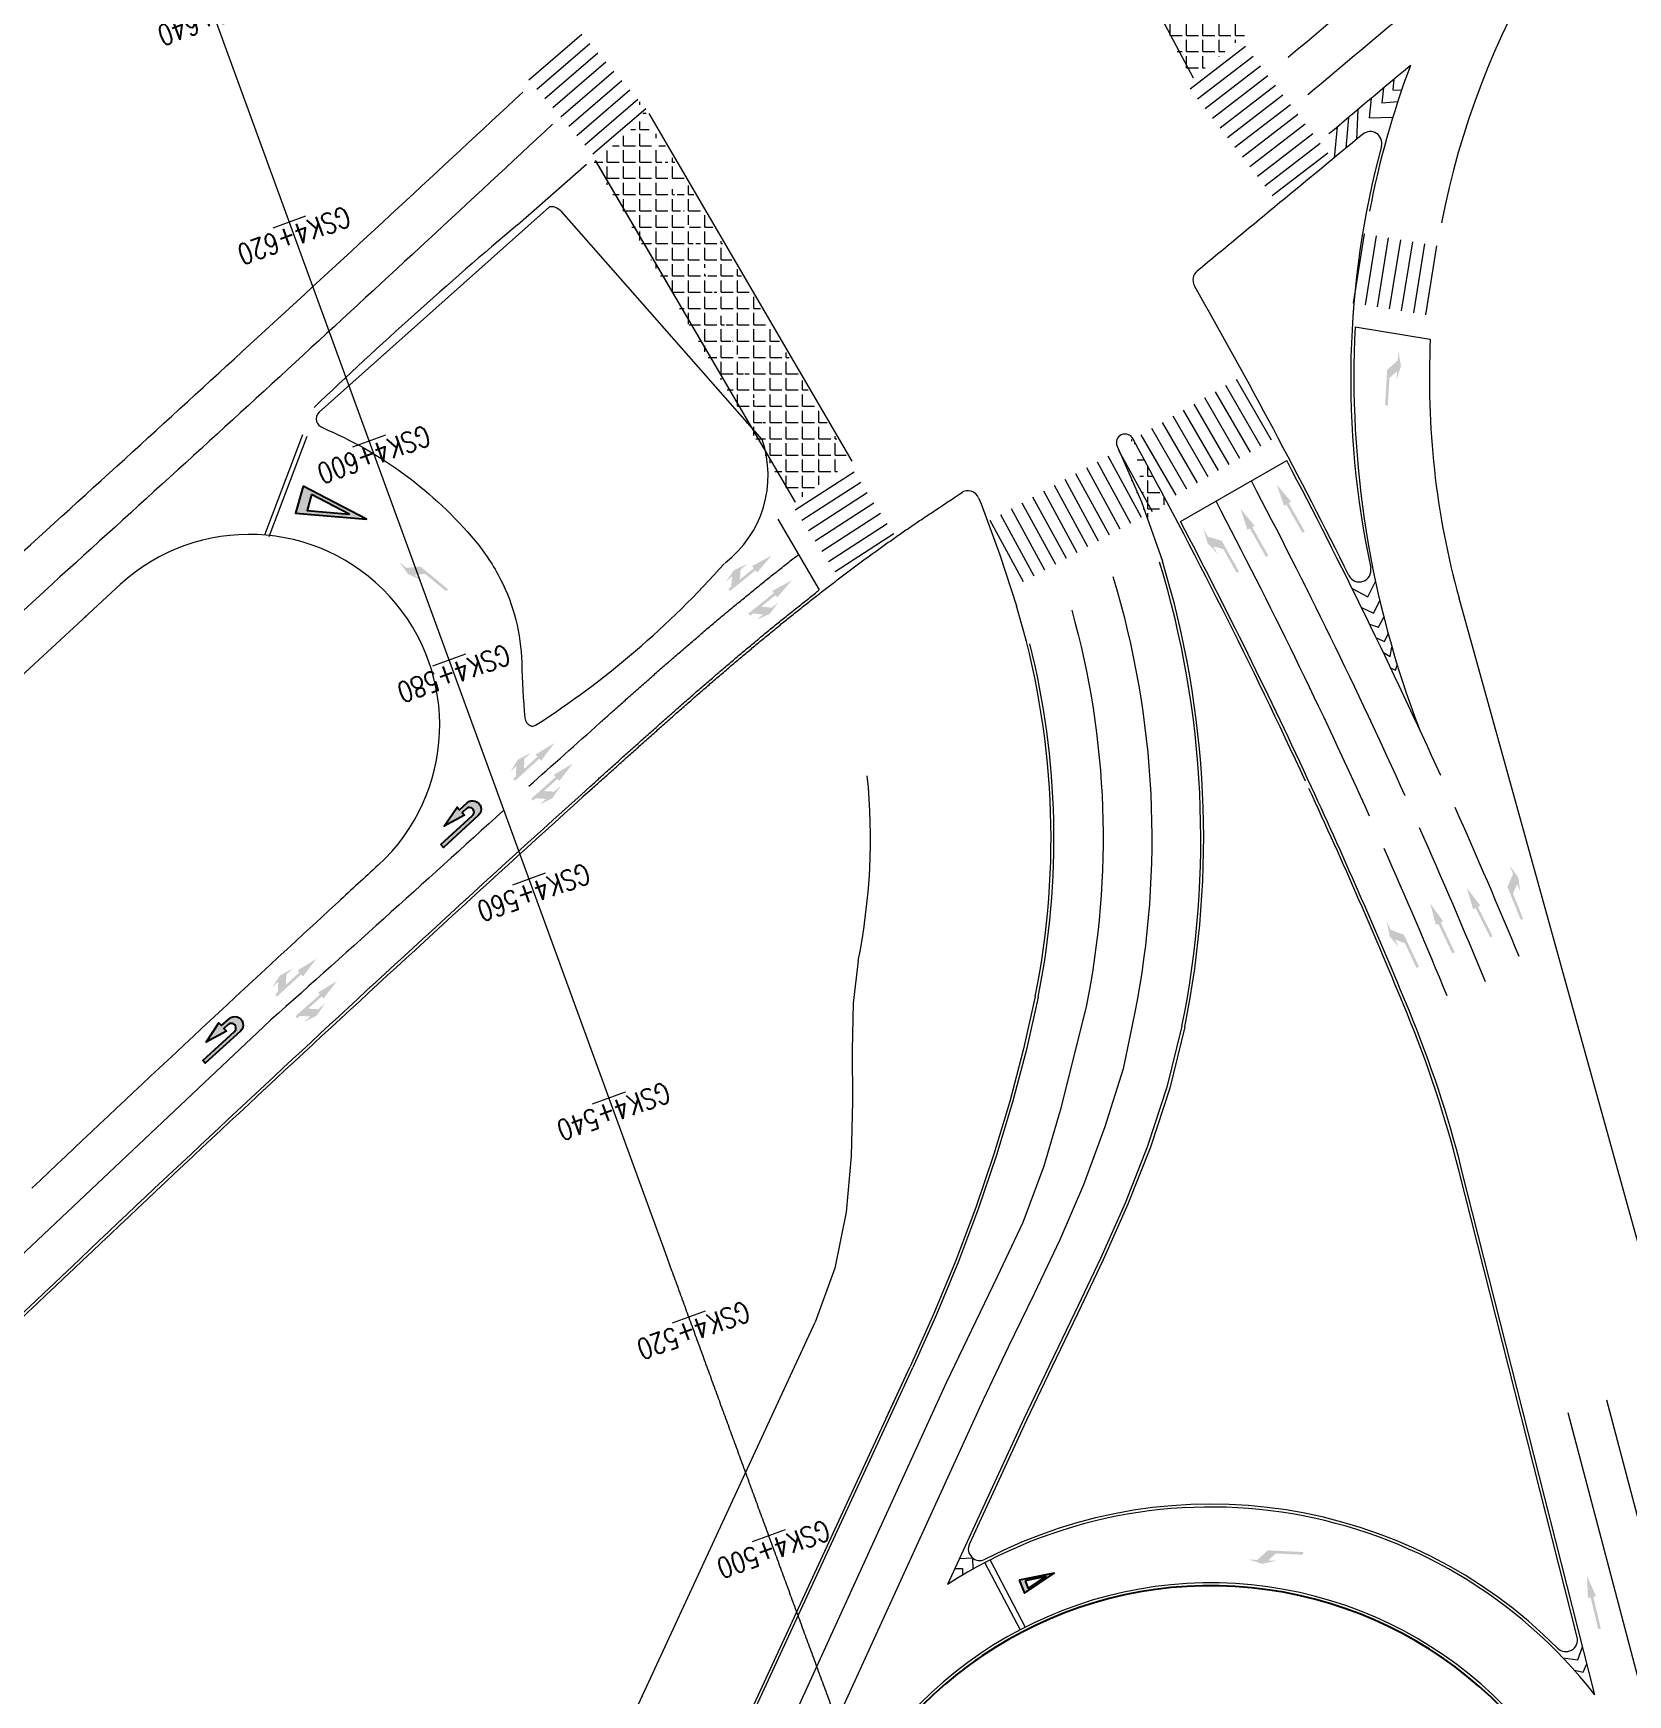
# Model space of a CAD drawing. Header units: millimetres. Extents: x 523446 to 528898, y 388189 to 392165.
# Drawn here: x 523829.9 to 523966.8, y 391278.5 to 391421.1 of the extents above; entities that cross this region are included whole.
import ezdxf
from ezdxf.enums import TextEntityAlignment as Align

# ---------------------------------------------------------------- set-up
doc = ezdxf.new("R2010")
doc.units = ezdxf.units.MM
doc.linetypes.add('ACAD_ISO04W100', pattern=[30, 24, -3, 0, -3])
doc.linetypes.add('白色虚线3米', pattern=[6, 3, -3])
for name, color, linetype in [('000', 7, 'Continuous'), ('000-scy-箭头', 7, 'Continuous'), ('000-scy-道路标线', 122, '白色虚线3米'), ('GSS-标注路线桩号', 7, 'Continuous'), ('MEDS道路平面中线-GSS', 7, 'Continuous'), ('侧分带与渠化岛', 3, 'Continuous'), ('车行道边线', 5, 'ACAD_ISO04W100')]:
    doc.layers.add(name, color=color, linetype=linetype)
doc.layers.add('000-scy-车道标线(实)', color=7, linetype='Continuous', lineweight=40)
doc.layers.add('人行横道', color=7, linetype='Continuous', lineweight=30)
doc.styles.add('MEDS', font='TXT_S.SHX', dxfattribs={"width": 0.75, "bigfont": 'hztxt.shx'})

# ---------------------------------------------------------------- blocks, each defined once
blk = doc.blocks.new('减速让行线')
h = blk.add_hatch(color=4)
h.paths.add_polyline_path([(60, 0), (-60, 0), (0, -300)])
h.paths.add_polyline_path([(35.70294145922162, -45), (-35.70294145922162, -45), (0, -223.514707296109)], flags=16)
at = {"color": 4}
for points in [[(60, 0), (-60, 0), (0, -300)], [(35.70294145922162, -45), (-35.70294145922162, -45), (0, -223.514707296109)]]:
    blk.add_lwpolyline(points, close=True, dxfattribs=at)
blk = doc.blocks.new('导（掉头）')
h = blk.add_hatch(color=4)
edge = h.paths.add_edge_path()
edge.add_line((50.00000000000045, -600.0000000000036), (50.00000000000045, -140.0000000000036))
edge.add_arc((4.547473508864641e-13, -140.0000000000036), 50, 0, 180)
edge.add_line((-49.99999999999955, -140.0000000000036), (-49.99999999999955, -200.0000000000036))
edge.add_line((-49.99999999999955, -200.0000000000036), (-9.999999999999545, -200.0000000000036))
edge.add_line((-9.999999999999545, -200.0000000000036), (-69.99999999999955, -440.0000000000036))
edge.add_line((-69.99999999999955, -440.0000000000036), (-129.9999999999995, -200.0000000000036))
edge.add_line((-129.9999999999995, -200.0000000000036), (-89.99999999999955, -200.0000000000036))
edge.add_line((-89.99999999999955, -200.0000000000036), (-89.99999999999955, -90.00000000000364))
edge.add_arc((4.547473508864641e-13, -90.00000000000365), 90, 0, 180, ccw=False)
edge.add_line((90.00000000000045, -90.00000000000364), (90.00000000000045, -600.0000000000036))
edge.add_line((90.00000000000045, -600.0000000000036), (50.00000000000045, -600.0000000000036))
at = {"color": 4}
blk.add_lwpolyline([(50.00000000000045, -600.0000000000036), (50.00000000000045, -140.0000000000036, 0.9999999999999999), (-49.99999999999955, -140.0000000000036), (-49.99999999999955, -200.0000000000036), (-9.999999999999545, -200.0000000000036), (-69.99999999999955, -440.0000000000036), (-129.9999999999995, -200.0000000000036), (-89.99999999999955, -200.0000000000036), (-89.99999999999955, -90.00000000000364, -0.9999999999999999), (90.00000000000045, -90.00000000000364), (90.00000000000045, -600.0000000000036)], format="xyb", close=True, dxfattribs=at)

msp = doc.modelspace()

# ---------------------------------------------------------------- hatches: boundary and pattern name
at = {"layer": '000', "linetype": 'ByBlock', "lineweight": 0}
h = msp.add_hatch(dxfattribs=at)
h.set_pattern_fill('ANGLE', color=256, scale=0.2, style=0)
h.set_pattern_definition([(0, (-380.5578623685287, 125.4231875356636), (0, 1.397), [1.016, -0.381]), (90, (-380.5578623685287, 125.4231875356636), (-1.397, 8.553875381449306e-17), [1.016, -0.381])])
edge = h.paths.add_edge_path()
edge.add_line((523920.2703366039, 391447.0153893972), (523934.0829676189, 391421.0939135357))
edge.add_arc((544381.1651618176, 366668.2745001501), 32105.84431482842, 129.5584309960276, 129.5693583775838)
edge.add_line((523929.3625118272, 391417.1938206749), (523915.5232412534, 391443.1652896682))
edge.add_arc((543886.1797983996, 366824.5999357051), 31700.17166216672, 129.0380242821905, 129.0490715246796, ccw=False)
h = msp.add_hatch(dxfattribs=at)
h.set_pattern_fill('ANGLE', color=256, scale=0.2, style=0)
h.set_pattern_definition([(0, (0, 0), (0, 1.397), [1.016, -0.381]), (90, (0, 0), (-1.397, 8.553875381449306e-17), [1.016, -0.381])])
edge = h.paths.add_edge_path()
edge.add_line((523878.0560736732, 391410.0489265849), (523882.6280714532, 391414.1164360269))
edge.add_arc((523787.6997629256, 391523.8621705628), 178.9654652099079, 306.9104488257312, 307.0187282224422)
edge.add_arc((523790.6627931948, 391521.9483232316), 175.6575975937969, 306.6229017292533, 306.819189868704)
edge.add_arc((523793.5461577813, 391520.1220123497), 172.471873771786, 306.4159814432457, 306.615828762444)
edge.add_arc((523796.3544048049, 391518.3781613499), 169.401547084717, 306.205243158504, 306.4086449629723)
edge.add_arc((523799.0916705285, 391516.712170005), 166.4405009848272, 305.9906869295609, 306.1976384757813)
edge.add_arc((523801.7618307612, 391515.1197181376), 163.5830009826945, 305.7723127330474, 305.9828092851429)
edge.add_arc((523804.3685046965, 391513.5967656122), 160.823692173031, 305.550120529903, 305.7641573791419)
edge.add_arc((523806.9150542507, 391512.1395590858), 158.1576048854168, 305.3241103649769, 305.5416827987968)
edge.add_arc((523809.4046157781, 391510.7445948026), 155.5801057673885, 305.0942822169583, 305.3153855095094)
edge.add_arc((523811.8401334391, 391509.4085763888), 153.0868438622417, 304.8606360922291, 305.0852655339323)
edge.add_arc((523814.2243620123, 391508.1284158356), 150.6737496048216, 304.623171977305, 304.7302687419876)
edge.add_line((523878.0560736732, 391410.0489265849), (523895.1803456254, 391380.765832104))
edge.add_line((523882.5299795286, 391414.2841765945), (523900.0652725116, 391384.2982220029))
edge.add_line((523881.7056532385, 391415.6938029251), (523881.7130369089, 391415.6811765945))
h = msp.add_hatch(dxfattribs=at)
h.set_pattern_fill('ANGLE', color=256, scale=0.2, style=0)
h.set_pattern_definition([(0, (-256.7417186609237, 73.62466675409814), (0, 1.397), [1.016, -0.381]), (90, (-256.7417186609237, 73.62466675409814), (-1.397, 8.553875381449306e-17), [1.016, -0.381])])
edge = h.paths.add_edge_path()
edge.add_arc((523485.4815114432, 391146.6710654211), 499.9999999830791, 27.92733796378051, 28.64165008540173)
edge.add_line((523923.1444368897, 391385.2400328926), (523925.0445771376, 391380.900909705))
edge.add_line((523925.0445771376, 391380.900909705), (523925.5497297935, 391379.4649556298))
edge.add_line((523923.1444368897, 391385.2400328926), (523924.359141785, 391386.2257054695))
edge.add_line((523925.5497297935, 391379.4649556298), (523927.2526427514, 391380.8467847555))
at = {"layer": '000-scy-箭头', "linetype": 'ByBlock', "lineweight": 0}
for points in [[(523947.3162868554, 391392.5554488808), (523947.0763848859, 391393.8213885674), (523947.0313360895, 391393.0414384608), (523946.123837299, 391392.233047019), (523945.9481469997, 391389.1912416032), (523946.182132031, 391389.1777269653), (523946.3172784155, 391391.5175772842), (523946.9772775352, 391392.1054983339), (523946.9367336207, 391391.4035432374)], [(523937.8805057626, 391380.9159698349), (523937.6763099923, 391380.800923203), (523939.0568695843, 391378.3505739494), (523938.8526738143, 391378.2355273163), (523937.4721142208, 391380.6858765698), (523937.2679184502, 391380.5708299368), (523936.6538390449, 391382.3769660539)], [(523934.7538307311, 391378.8511604667), (523934.5496349608, 391378.7361138348), (523935.9301945528, 391376.2857645813), (523935.7259987827, 391376.1707179482), (523934.3454391894, 391378.6210672017), (523934.1412434187, 391378.5060205688), (523933.5271640134, 391380.312156686)], [(523930.712081183, 391377.3421215644), (523930.3738061584, 391378.5853939614), (523930.7556256443, 391377.9038035839), (523931.9253764923, 391377.5740556017), (523933.4144724826, 391374.9158531262), (523933.2099953698, 391374.8013072815), (523932.0645369155, 391376.8460784153), (523931.2138090259, 391377.0858951311), (523931.5574465621, 391376.4724637897)], [(523957.3880935524, 391348.6617226466), (523956.6322072237, 391349.7051746594), (523956.9233974148, 391348.9802196019), (523956.4462560645, 391347.8624598291), (523957.5818978159, 391345.0351351075), (523957.799384332, 391345.1224921654), (523956.9258137548, 391347.2973573352), (523957.2728256449, 391348.1102735344), (523957.5348968192, 391347.4578139831)], [(523954.1272271406, 391346.2501716092), (523953.9175541927, 391346.1454391168), (523955.1743441084, 391343.6293637285), (523954.9646711604, 391343.5246312351), (523953.7078812433, 391346.0407066232), (523953.4982082946, 391345.9359741301), (523952.9748577736, 391347.7704564608)], [(523950.9367439073, 391344.897851184), (523950.7247929496, 391344.7978090347), (523951.9252987485, 391342.254397531), (523951.713347791, 391342.1543553807), (523950.5128419906, 391344.6977668843), (523950.3008910324, 391344.597724734), (523949.8184802701, 391346.4433956273)], [(523946.3366495382, 391343.6246489206), (523946.0898960007, 391344.8892709738), (523946.4210189732, 391344.1816629328), (523947.5636230857, 391343.7675293556), (523948.8550026722, 391341.0078579923), (523948.6427202602, 391340.9085211017), (523947.6493513475, 391343.0313452261), (523946.8183665382, 391343.3325332836), (523947.1163772119, 391342.695686045)], [(523964.043448892, 391287.0089388175), (523963.8153886066, 391286.9549004399), (523964.4638491432, 391284.2181770002), (523964.2357888578, 391284.1641386217), (523963.5873283194, 391286.9008620614), (523963.3592680332, 391286.846823683), (523963.2690514376, 391288.7523635423)]]:
    msp.add_hatch(color=4, dxfattribs=at).paths.add_polyline_path(points)
at = {"layer": '000-scy-箭头', "linetype": 'ByBlock', "lineweight": 0, "ltscale": 0.05}
for points in [[(523893.2986300092, 391376.3001699732), (523892.0647107644, 391374.8452938653), (523891.916965406, 391375.0272360248), (523889.7336594827, 391373.2542917249), (523889.5859141239, 391373.4362338855), (523889.8285036708, 391373.6332276957), (523889.9196951442, 391374.5123944125), (523889.3738686621, 391374.0691583374), (523890.0865856524, 391375.0504746764), (523891.253937653, 391375.5958603735), (523890.6474637839, 391375.1033758473), (523890.5562723138, 391374.2242091293), (523891.7692200477, 391375.2091781868), (523891.621474689, 391375.3911203461)], [(523862.1164906816, 391374.6979284617), (523861.3508887671, 391375.7342729767), (523861.953646441, 391375.2372470729), (523863.1634083753, 391375.3535520178), (523865.5141633, 391373.4151509876), (523865.3650555288, 391373.2343236866), (523863.5567825101, 391374.725401401), (523862.6769556481, 391374.6408159878), (523863.2194375542, 391374.1934926723)], [(523895.0274552738, 391374.1588326639), (523893.3451787854, 391373.2592955561), (523893.4918914124, 391373.0765196129), (523891.2985800937, 391371.3159680787), (523891.4452927219, 391371.1331921349), (523891.6889939785, 391371.3288089721), (523892.5676301689, 391371.2326401325), (523892.0193023388, 391370.7925022478), (523893.1287988924, 391371.2823641294), (523893.9079870859, 391372.3085327369), (523893.298733943, 391371.8194906423), (523892.4200977522, 391371.9156594853), (523893.6386040421, 391372.8937436693), (523893.7853166688, 391372.710967726)], [(523874.6651524509, 391360.2150249916), (523873.517327619, 391358.6913060716), (523873.3593198587, 391358.8644106298), (523871.2820651506, 391356.9683175092), (523871.12405739, 391357.1414220685), (523871.3548634687, 391357.352099081), (523871.3951216008, 391358.2350652658), (523870.8758079224, 391357.7610419854), (523871.5306537041, 391358.7818868647), (523872.6645550336, 391359.3937888396), (523872.0875398354, 391358.8670963076), (523872.0472817065, 391357.9841301217), (523873.2013120986, 391359.0375151907), (523873.0433043383, 391359.2106197486)], [(523876.2466628858, 391358.4614304219), (523874.6128997306, 391357.4765247694), (523874.768822597, 391357.3015399127), (523872.6690043167, 391355.4304655062), (523872.8249271842, 391355.2554806489), (523873.0582403255, 391355.4633778053), (523873.9406609234, 391355.4125458348), (523873.4157063529, 391354.9447772319), (523874.498527793, 391355.4910784257), (523875.2238832058, 391356.5559801944), (523874.6406003515, 391356.036237302), (523873.7581797529, 391356.0870692758), (523874.924745466, 391357.1265550557), (523875.0806683321, 391356.9515701989)], [(523854.2325657745, 391341.6968289166), (523853.0847409425, 391340.1731099966), (523852.9267331823, 391340.3462145548), (523850.8494784741, 391338.4501214341), (523850.6914707136, 391338.6232259935), (523850.9222767922, 391338.833903006), (523850.9625349243, 391339.7168691908), (523850.443221246, 391339.2428459104), (523851.0980670276, 391340.2636907897), (523852.2319683572, 391340.8755927645), (523851.6549531589, 391340.3489002326), (523851.6146950301, 391339.4659340467), (523852.7687254222, 391340.5193191157), (523852.6107176619, 391340.6924236736)], [(523856.0100619121, 391339.7909177831), (523854.3762987568, 391338.8060121306), (523854.5322216232, 391338.6310272739), (523852.4324033429, 391336.7599528673), (523852.5883262104, 391336.5849680101), (523852.8216393517, 391336.7928651664), (523853.7040599496, 391336.742033196), (523853.1791053792, 391336.2742645931), (523854.2619268193, 391336.8205657869), (523854.987282232, 391337.8854675556), (523854.4039993777, 391337.3657246632), (523853.5215787792, 391337.416556637), (523854.6881444923, 391338.4560424169), (523854.8440673584, 391338.2810575601)], [(523935.4324361083, 391289.778618851), (523934.1982233626, 391290.14858526), (523934.9786376862, 391290.1124598359), (523935.876831409, 391290.9311776225), (523938.9204472708, 391290.7902884618), (523938.9096096426, 391290.5561641657), (523936.568366673, 391290.6645404425), (523935.9151348734, 391290.0691093254), (523936.6175077652, 391290.0365964418)]]:
    msp.add_hatch(color=4, dxfattribs=at).paths.add_polyline_path(points)

# ---------------------------------------------------------------- linework, layer by layer
at = {"layer": '000-scy-车道标线(实)', "color": 4, "linetype": 'ByBlock', "lineweight": 0, "flags": 128}
for points in [[(523975.5967641698, 391446.1831011554, 0.1762684048052902), (523950.7847358508, 391404.8485311686, 0.1762684048052902)], [(523948.1229402426, 391418.347168672, 0.000920062349528568), (523941.1272351471, 391412.469475131)], [(523948.1229402426, 391418.3471686719, 0.04237736277893805), (523944.6116477423, 391405.8443389544, 0.01842349693595506)], [(523829.0239096698, 391376.6159482893, 0.0033083456801031), (523871.9402787006, 391416.0475108733)], [(523877.3997772234, 391403.3956602886), (523875.2955771906, 391405.7877611256, 0.1330080575143038), (523874.6995203532, 391406.1824474098, 0.1323261679074572), (523874.2475611627, 391406.2083685654), (523854.45928108, 391388.609383507, 0.3098704746665951), (523854.2562889959, 391387.7902296102, 0.2060232923315088), (523854.7527152796, 391387.2725279143, -0.1193613194004819), (523867.8488391504, 391377.5704177065, -0.05614167241440206), (523870.0444996508, 391374.2440023373, -0.1117154054517595), (523871.8578278967, 391367.1051176853, 0.01530917250538837), (523872.1280884565, 391362.3566793953, 0.2702911700091488), (523872.5902499651, 391361.7030246718, 0.2545683088074077), (523873.039309775, 391361.7350310945, 0.06948567867019148), (523889.2442859529, 391375.6200428716, 0.06948567867019148)], [(523889.3141770957, 391375.685336974, 0.3221217976603283), (523892.4872026137, 391386.2439435592), (523875.2955771906, 391405.7877611256)], [(523871.4994657009, 391404.6879136517, 0.01567074288296462), (523854.0403913865, 391389.0075760163)], [(523943.3755267681, 391395.9144670172, 0.1051325730376206), (523948.8961484223, 391361.4091307854)], [(523949.8287393596, 391394.8734711284, 0.0801100794376375), (523952.2992673452, 391372.6429406613)], [(523950.719972376, 391357.4285966075, 0.01472031338120202), (523937.5122269599, 391384.4394289861, 0.01257675039203713)], [(523947.6711924793, 391355.6764749847, 0.01482238741127368), (523934.4755209975, 391382.694246205, 0.01239785290053503)], [(523944.6222137249, 391353.9242390792, 0.01492589053243984), (523931.438785331, 391380.9490463532, 0.01238549774020965)], [(523939.6337376775, 391356.4228661037, 0.01269534256064043), (523928.4020193361, 391379.2038290718, 0.01235437607515055)], [(523859.533113131, 391349.7195482341, 0.9996287255086589), (523837.3959902182, 391373.7991583222)], [(523872.4765173719, 391356.5203724942, 0.002247939241241159), (523878.570067836, 391361.9475523607, 0.0001835979470542481), (523879.0222405097, 391362.3530811435, 0.0001997013672912561), (523879.4743940347, 391362.7579568948, 0.0002157573292170596), (523879.9265546227, 391363.1621497467, 0.0002317654739088953), (523880.3787483415, 391363.5656298238, 0.0002477262094030667), (523880.8310011227, 391363.9683672501, 0.0002636394973639802), (523881.2833387469, 391364.3703321365, 0.0002795056546073046), (523881.7357868449, 391364.7714945822, 0.0002953243685385027), (523882.1883708809, 391365.17182466, 0.0003110960402672827), (523882.6411161591, 391365.5712924225, 0.0003268207747822824), (523883.0940478097, 391365.9698678902, 0.0003424987060169497), (523883.5471907872, 391366.3675210508, 0.0003581297679769319), (523884.0005698591, 391366.7642218497, 0.0003737141257163525), (523884.4542096066, 391367.1599401908, 0.000389251774011775), (523884.9081344105, 391367.5546459259, 0.0004047432667837033), (523885.3623684578, 391367.9483088598, 0.0004201883097059122), (523885.8169357226, 391368.3408987357, 0.0004355868560821224), (523886.2718599626, 391368.7323852328, 0.0004509395770412087), (523886.7271647258, 391369.1227379725, 0.0004662459077199427), (523887.1828733218, 391369.5119264952, 0.0004815064588939507), (523887.6390088386, 391369.8999202759, 0.0004967210825687919), (523888.0955941203, 391370.286688706, 0.000511890114743273), (523888.5526517723, 391370.6722010991, 0.0005270130861808961), (523889.0102041423, 391371.056426676, 0.0005420904162395398), (523889.4682733251, 391371.4393345713, 0.0005571225742590215), (523889.9268811554, 391371.8208938272, 0.0005721094305197428), (523890.386049199, 391372.2010733884, 0.0005870506361759348), (523890.845798739, 391372.5798420932, 0.0006019467753492356), (523891.3061507849, 391372.9571686813, 0.0006167977381759743), (523891.7671260531, 391373.3330217808, 0.0006316040580040719), (523892.2287449739, 391373.7073699153, 0.0006463651720980722), (523892.6910276664, 391374.0801814853, 0.0006610813842458032), (523893.153993947, 391374.4514247782, 0.0006757529463593131), (523893.6176633188, 391374.8210679608, 0.0006903802129524549), (523894.0820549693, 391375.1890790807, 0.0007049628629415287), (523894.5471877538, 391375.5554260552, 0.0007195006772970823), (523895.0130801893, 391375.9200766687, 0.0007339945070991654), (523895.4797504666, 391376.2829985858, 0.0002127699565049598), (523895.6127531155, 391376.3855280927, 0.0002127699565049598)], [(523928.5136011164, 391335.9000373139, 0.1245257099093998), (523926.598368437, 391375.7314142804, 0.1245257099093998)], [(523877.7466744375, 391356.4944330122, 6.995893678898953e-05), (523878.2032551754, 391356.9068844893, 8.662812264284052e-05), (523878.6557078235, 391357.3153483994, 0.0001032975468055369), (523879.1078082881, 391357.7231821709, 0.0001189454516986304), (523879.5556776476, 391358.1268341047, 0.0001341594538502595), (523880.0066444984, 391358.5328624887, 0.0001501908175683234), (523880.4573388555, 391358.9381725404, 0.0001661502303551682), (523880.9077867186, 391359.3427344139, 0.0001820377594500942), (523881.3580142332, 391359.7465185784, 0.0001978534341238415), (523881.8080473838, 391360.149495543, 0.000213597903435639), (523882.2579120076, 391360.5516358687, 0.0002292709436544124), (523882.7076337613, 391360.9529101389, 0.0002448730903259325), (523883.157238138, 391361.3532889748, 0.0002604044370037938), (523883.6067504491, 391361.7527430192, 0.0002758654266476456), (523884.0561958275, 391362.1512429408, 0.0002912558809521456), (523884.505599207, 391362.5487594146, 0.0003065763250336809), (523884.9549853341, 391362.9452631345, 0.0003218269901960117), (523885.4043787517, 391363.340724798, 0.000337008136296478), (523885.8538037983, 391363.7351151064, 0.0003521198261961482), (523886.3032845957, 391364.1284047551, 0.0003671623487071648), (523886.7528450512, 391364.5205644355, 0.0003821358247105769), (523887.2025088422, 391364.9115648226, 0.0003970409226702339), (523887.6522994275, 391365.3013765852, 0.0004118774792419366), (523888.1022400233, 391365.689970366, 0.0004266455730205983), (523888.5523535996, 391366.0773167799, 0.0004413459843698505), (523889.0026628951, 391366.463386427, 0.0004559782839828957), (523889.4531903776, 391366.8481498598, 0.0004705431916862082), (523889.9039582714, 391367.2315776082, 0.0004850406827875894), (523890.3549885271, 391367.6136401543, 0.0004994712091311173), (523890.8063028357, 391367.9943079457, 0.0005138344338374926), (523891.2579225996, 391368.3735513723, 0.0005281308847954784), (523891.7098689454, 391368.7513407791, 0.0005423611376146527), (523892.1621627176, 391369.1276464617, 0.0005565251851171146), (523892.6148244665, 391369.502438657, 0.0005706228083837462), (523893.0678744329, 391369.8756875344, 0.000584654692329724), (523893.521332565, 391370.247363209, 0.0005986208459459245), (523893.975218492, 391370.6174357234, 0.0006125219030271654), (523894.4295515387, 391370.9858750609, 0.0006263574356435576), (523894.8843506924, 391371.3526511202, 0.0006401278557020032), (523895.3396346192, 391371.7177337316, 0.0006538335171898119), (523895.7954216495, 391372.0810926463, 0.0006674748782903333), (523896.2517297812, 391372.442697543, 0.0006810517457808181), (523896.7085766588, 391372.8025180117, 0.0006945640194598265), (523897.1659795648, 391373.1605235505, 0.0003535234731575652), (523897.3947812898, 391373.3381985746, 0.0003535234731575652)], [(523916.1640854045, 391338.3999296481, 0.1117151331730551), (523915.4734883186, 391368.7129694948, 0.1117151331730551)], [(523877.7487606395, 391356.4963175687, 0.007006067812622647), (523826.9603484711, 391309.294945524)], [(523948.0325940826, 391337.1876222667, 0.01049037723025874), (523939.6337376775, 391356.4228661037, 0.01049037723025874)], [(523859.5343518721, 391349.7206885691, 0.0004698564815098381), (523856.0997764356, 391346.5655863787)], [(523952.5180296973, 391323.6251557539, 0.0356686239968046), (523948.0325940825, 391337.1876222667, 0.0356686239968046)], [(523963.938206628, 391278.5417249875, 0.3883207193501608), (523908.3849821251, 391287.9965864168, 0.3275793922178589)], [(523965.2812346446, 391261.0729364706, 0.7118215270813119), (523898.9965696507, 391267.6899936163)]]:
    msp.add_lwpolyline(points, format="xyb", dxfattribs=at)
for points in [[(523871.4956467926, 391404.6846277868), (523877.4270510518, 391409.8930505996)], [(523834.2968981233, 391370.9518926961), (523837.3959806144, 391373.7991494993)], [(523970.9977704762, 391305.2263686627), (523952.2992673452, 391372.6429406613)], [(523802.1298680019, 391341.2366913679), (523834.5226972698, 391371.1604822979)], [(523829.820768229, 391322.0253181371), (523830.5459383102, 391322.7121331227), (523831.2713847734, 391323.3986561755), (523831.9971074995, 391324.084887183), (523832.7231063723, 391324.7708260354), (523833.4493812729, 391325.4564726204), (523834.1759320849, 391326.1418268281), (523834.9027586897, 391326.8268885466), (523835.6298609698, 391327.5116576653), (523836.3572388075, 391328.196134073), (523837.0848920853, 391328.8803176592), (523837.8128206845, 391329.5642083125), (523838.5410244878, 391330.2478059228), (523839.2695033769, 391330.9311103788), (523839.9982572339, 391331.61412157), (523840.7272859415, 391332.2968393861), (523841.4565893798, 391332.9792637154), (523842.1861674325, 391333.661394449), (523842.9160199803, 391334.3432314749), (523843.6461469052, 391335.0247746833), (523844.3765480891, 391335.7060239639), (523845.1072234139, 391336.3869792061), (523845.8381727603, 391337.0676402996), (523846.5693960112, 391337.7480071342), (523847.300893047, 391338.4280795997), (523848.0326637495, 391339.1078575858), (523848.7647080005, 391339.7873409825), (523849.4970256814, 391340.4665296797), (523850.2296166729, 391341.1454235672), (523850.962480857, 391341.8240225352), (523851.6956181147, 391342.5023264739), (523852.4290283275, 391343.1803352731), (523853.1627113758, 391343.8580488229), (523853.8966671419, 391344.5354670142), (523854.6308955058, 391345.2125897362), (523855.3653963495, 391345.8894168802), (523856.1001695533, 391346.5659483359), (523856.205237042, 391346.6626430037)], [(523916.1630898188, 391338.3952428544), (523915.1640676618, 391333.9044416744), (523913.9779250878, 391329.3825325646), (523912.6074343997, 391324.8393191329), (523911.0578480514, 391320.2831926884), (523909.3375021898, 391315.7232751978), (523907.4567842467, 391311.1671573906), (523905.4281164, 391306.6217935037)], [(523928.5159265694, 391335.9103901504), (523927.2224059962, 391330.6739743162), (523925.5654241018, 391325.6174368027), (523923.63882754, 391320.7245104254), (523921.532770317, 391315.9732594549), (523919.3313195889, 391311.3305524847), (523917.1138557402, 391306.7570442422), (523914.9584912352, 391302.2146764962)], [(523963.938206628, 391278.5417249876), (523952.5180296974, 391323.6251557539)], [(523862.8191496181, 391214.4610119684), (523905.4267435267, 391306.6187715529)], [(523914.9574329707, 391302.2124171957), (523908.3849821251, 391287.9965864168)]]:
    msp.add_lwpolyline(points, dxfattribs=at)
at = {"layer": '000-scy-道路标线', "linetype": 'ByBlock', "lineweight": 0, "flags": 128}
for points in [[(523989.8286374115, 391461.7914064738, 0.006796975560003178), (523937.6329150741, 391419.0270913683, 0.006724604743978512)], [(523939.3237955955, 391415.8539002091, -0.001192347488533823), (523948.4101276001, 391423.4746706187), (523971.9804689193, 391443.2457793178)], [(523874.4956611218, 391413.3029670712, -0.003778043723089434), (523831.5525357011, 391373.8464839456), (523803.6926548032, 391348.2697801639), (523733.6134513457, 391281.2857199114)], [(523922.5808051093, 391374.5070022139, -0.1234187823032554), (523924.4442945233, 391336.9683754979), (523923.4830787162, 391332.239708835), (523921.8987722406, 391327.2646784901), (523920.0516699838, 391322.2888350791), (523918.0326559697, 391317.5768571042), (523915.8312052416, 391312.934150134), (523913.613741393, 391308.3606418915), (523911.4678903037, 391303.8390387325), (523869.1692671346, 391211.2872848239)], [(523919.0498298319, 391371.6149926686, -0.1195872643447994), (523920.2805906418, 391337.5666322034), (523918.0734629486, 391328.6774112323), (523918.0734629486, 391328.6774112323), (523916.6539020457, 391323.8934750145), (523914.8602285607, 391319.0554462993), (523912.6587778326, 391314.412739329), (523910.441313984, 391309.8392310866), (523908.285949479, 391305.2968633406), (523866.0442147293, 391212.8491557059)], [(523870.3100333322, 391354.4375490196, -0.002064436733775611), (523849.6840226206, 391335.8647432123), (523822.1117221337, 391309.8479747848), (523798.1060985085, 391286.9025908043)], [(523957.4558311533, 391341.8781452544, 0.006819773974834816), (523951.9559081487, 391354.6787568682, 0.006819773974834816)], [(523954.5556688473, 391339.7306348257, 0.007074708772066994), (523948.905324073, 391352.925598391, 0.007074708772066994)], [(523951.2688335414, 391338.5205716902, 0.006829891533302461), (523945.8545156886, 391351.1723110044, 0.006829891533302461)], [(524008.0652428274, 391092.7319340666), (524005.2489164135, 391107.6146425238), (524002.4060993086, 391122.8281707983), (523980.6576390555, 391239.2165414148, 0.02049668614393538), (523971.3776400881, 391279.5959112975), (523964.9830395148, 391303.8250541054)], [(523997.767178892, 391128.5989800171), (523977.2171889164, 391238.573655079, 0.02029397380731579), (523968.147306185, 391278.1389058605), (523961.6526033584, 391302.7376919437)]]:
    msp.add_lwpolyline(points, format="xyb", dxfattribs=at)
at = {"layer": '000-scy-道路标线', "color": 4, "linetype": 'ByBlock', "lineweight": 0, "ltscale": 0.05, "flags": 128}
for points in [[(523853.0367113428, 391386.6588430272), (523849.7822242064, 391378.0562225152)], [(523853.410833884, 391386.5173074339), (523850.1563467476, 391377.914686922)], [(523911.6070760093, 391289.8738407937), (523914.6251590657, 391284.1170035836)], [(523912.0499096408, 391290.1060010288), (523915.0679926972, 391284.3491638187)]]:
    msp.add_lwpolyline(points, dxfattribs=at)
at = {"layer": 'GSS-标注路线桩号', "color": 7, "linetype": 'ByBlock', "lineweight": 0}
for p, q in [((523853.3067610004, 391405.4068527273), (523850.4885499353, 391404.3784139139)), ((523860.1630197566, 391386.6187789605), (523857.3448086916, 391385.5903401471)), ((523867.0192785128, 391367.8307051937), (523864.2010674478, 391366.8022663803)), ((523873.8755372691, 391349.0426314268), (523871.057326204, 391348.0141926134)), ((523880.7317960252, 391330.25455766), (523877.9135849602, 391329.2261188466)), ((523887.5881512857, 391311.4666330929), (523884.7700136397, 391310.4379931129)), ((523894.4547930678, 391292.684440013), (523891.6380019, 391291.6521185917))]:
    msp.add_line(p, q, dxfattribs=at)
at = {"layer": 'MEDS道路平面中线-GSS', "color": 4, "linetype": 'ByBlock', "lineweight": 0}
msp.add_line((523834.133044956, 391453.572653227), (523884.157356487, 391316.491996181), dxfattribs=at)
at = {"layer": 'MEDS道路平面中线-GSS', "color": 6, "linetype": 'ByBlock', "lineweight": 0}
msp.add_lwpolyline([(523884.157356487, 391316.491996181), (523884.718325936, 391314.954791176, 2.755e-06), (523885.279312323, 391313.417592352, 5.51e-06), (523885.840332589, 391311.880405893, 8.264e-06), (523886.401403669, 391310.34323798, 1.1019e-05), (523886.962542503, 391308.806094799, 1.3774e-05), (523887.523766028, 391307.268982537, 1.6529e-05), (523888.085091178, 391305.731907384, 1.9284e-05), (523888.646534889, 391304.194875534, 2.2039e-05), (523889.208114094, 391302.657893184, 2.4793e-05), (523889.769845724, 391301.120966535, 2.7548e-05), (523890.331746708, 391299.584101794, 3.0303e-05), (523890.893833976, 391298.047305174, 3.3058e-05), (523891.45612445, 391296.510582893, 3.5813e-05), (523892.018635056, 391294.973941177, 3.8567e-05), (523892.581382713, 391293.437386258, 4.1322e-05), (523893.144384337, 391291.900924376, 4.4077e-05), (523893.707656845, 391290.36456178, 4.6832e-05), (523894.271217145, 391288.828304728, 4.9587e-05), (523894.835082147, 391287.292159487, 5.2342e-05), (523895.399268753, 391285.756132335, 5.5096e-05), (523895.963793864, 391284.220229559, 5.7851e-05), (523896.528674376, 391282.684457458, 6.0606e-05), (523897.093927178, 391281.148822343, 6.3361e-05), (523897.65956916, 391279.613330537, 6.6116e-05), (523898.225617202, 391278.077988377, 6.8871e-05), (523898.792088181, 391276.542802212, 7.1625e-05)], format="xyb", dxfattribs=at)
at = {"layer": '人行横道', "linetype": 'ByBlock', "lineweight": 0}
for p, q in [((523915.650597567, 391443.2685613425), (523929.4898681408, 391417.2970923492)), ((523882.7554277669, 391414.2197077012), (523900.1926288252, 391384.4014936772)), ((523878.1554827661, 391410.1999889686), (523895.307701939, 391380.8691037783)), ((523878.1834299869, 391410.1521982592), (523895.3077019391, 391380.8691037783))]:
    msp.add_line(p, q, dxfattribs=at)
at = {"layer": '人行横道', "color": 4, "linetype": 'ByBlock', "lineweight": 0}
for points in [[(523872.4640935324, 391417.1171691708), (523877.0097979244, 391421.0333626774)], [(523873.149427396, 391416.3216709022), (523877.695131788, 391420.2378644088)], [(523873.8347612597, 391415.5261726336), (523878.3804656517, 391419.4423661402)], [(523874.5200951233, 391414.730674365), (523879.0657995153, 391418.6468678716)], [(523929.2197378146, 391416.3299543025), (523933.972584224, 391419.9919825665)], [(523929.8605927608, 391415.4982061808), (523934.6134391702, 391419.1602344448)], [(523875.205428987, 391413.9351760963), (523879.751133379, 391417.851369603)], [(523930.5014477069, 391414.6664580592), (523935.2542941164, 391418.3284863232)], [(523931.1423026532, 391413.8347099375), (523935.8951490626, 391417.4967382015)], [(523946.7075201027, 391417.1614933825), (523946.6048326656, 391416.2564751771), (523947.3654108775, 391416.2316175059)], [(523875.8907628506, 391413.1396778277), (523880.4364672427, 391417.0558713343)], [(523876.5760967143, 391412.3441795591), (523881.1218011063, 391416.2603730657)], [(523931.7831575994, 391413.0029618159), (523936.5360040088, 391416.6649900799)], [(523932.4240125456, 391412.1712136942), (523937.1768589551, 391415.8332419582)], [(523945.81874392, 391416.4160633022), (523945.662068583, 391415.1359983451), (523947.0366483658, 391415.2476364107)], [(523877.261430578, 391411.5486812905), (523881.80713497, 391415.4648747971)], [(523877.9467644416, 391410.7531830219), (523882.4924688336, 391414.6693765285)], [(523933.0648674918, 391411.3394655725), (523937.8177139012, 391415.0014938365)], [(523943.6171318586, 391414.5664879069), (523943.4971253749, 391412.0067639435)], [(523944.7458930506, 391415.5153040666), (523944.5918321736, 391413.862831887), (523946.6146862234, 391413.9147083011)], [(523933.705722438, 391410.5077174508), (523938.4585688474, 391414.1697457149)], [(523934.3465773842, 391409.6759693292), (523939.0994237937, 391413.3379975932)], [(523941.8434145209, 391413.0732195053), (523941.5627035857, 391410.4088389011)], [(523942.7950208505, 391413.8747157932), (523942.5881605502, 391411.2559471541)], [(523934.9874323304, 391408.8442212075), (523939.7402787399, 391412.5062494716)], [(523935.6282872767, 391408.0124730859), (523940.3811336861, 391411.6745013499)], [(523936.2691422229, 391407.1807249642), (523941.0219886323, 391410.8427532283)], [(523943.2219167446, 391397.9651017217), (523944.1774501773, 391403.8885260573)], [(523944.2585160033, 391397.797883371), (523945.214049436, 391403.7213077066)], [(523945.295115262, 391397.6306650203), (523946.2506486947, 391403.5540893559)], [(523946.3317145208, 391397.4634466696), (523947.2872479534, 391403.3868710052)], [(523947.3683137795, 391397.2962283189), (523948.3238472121, 391403.2196526545)], [(523948.4049130382, 391397.1290099683), (523949.3604464708, 391403.0524343039)], [(523949.4415122969, 391396.9617916176), (523950.3970457296, 391402.8852159532)], [(523943.3755267681, 391395.9144670172), (523949.8287393596, 391394.8734711283)], [(523934.388250231, 391385.1579854825), (523931.3820693004, 391390.3505644382)], [(523935.2969515482, 391385.6840671453), (523932.2907706177, 391390.876646101)], [(523936.2056528655, 391386.2101488083), (523933.1994719348, 391391.4027277639)], [(523931.6621462794, 391383.579740494), (523928.6559653487, 391388.7723194496)], [(523932.5708475966, 391384.1058221568), (523929.564666666, 391389.2984011124)], [(523933.4795489138, 391384.6319038196), (523930.4733679831, 391389.8244827753)], [(523929.8447436448, 391382.5275771682), (523926.8385627143, 391387.7201561239)], [(523930.7534449621, 391383.0536588311), (523927.7472640314, 391388.2462377867)], [(523928.0273410104, 391381.4754138425), (523925.0211600797, 391386.6679927981)], [(523928.9360423277, 391382.0014955053), (523925.929861397, 391387.1940744609)], [(523925.0547537272, 391379.5512689796), (523922.1859022203, 391384.8209645144)], [(523925.9769504457, 391380.0533179933), (523923.1080989388, 391385.3230135281)], [(523928.4020193361, 391379.2038290718), (523937.5122269599, 391384.4394289861)], [(523895.3295642968, 391380.2084874407), (523900.374253205, 391383.4676787826)], [(523922.2881635714, 391378.0451219385), (523919.4193120645, 391383.3148174732)], [(523923.21036029, 391378.5471709522), (523920.341508783, 391383.8168664869)], [(523924.1325570086, 391379.0492199659), (523921.2637055016, 391384.3189155007)], [(523895.899359482, 391379.3265387762), (523900.9440483903, 391382.5857301181)], [(523896.4691546673, 391378.4445901117), (523901.5138435756, 391381.7037814536)], [(523919.5215734157, 391376.5389748974), (523916.6527219087, 391381.8086704321)], [(523920.4437701343, 391377.041023911), (523917.5749186273, 391382.3107194458)], [(523921.3659668528, 391377.5430729247), (523918.4971153458, 391382.8127684594)], [(523897.0389498526, 391377.5626414472), (523902.0836387608, 391380.8218327891)], [(523916.75498326, 391375.0328278561), (523913.886131753, 391380.3025233909)], [(523917.6771799785, 391375.5348768699), (523914.8083284716, 391380.8045724046)], [(523918.5993766972, 391376.0369258836), (523915.7305251902, 391381.3066214184)], [(523893.8311748477, 391379.4320882552), (523897.3936292149, 391373.3401686624)], [(523897.6087450379, 391376.6806927827), (523902.6534339461, 391379.9398841246)], [(523898.1785402232, 391375.7987441182), (523903.2232291314, 391379.0579354601)], [(523914.9105898229, 391374.0287298287), (523912.0417383159, 391379.2984253635)], [(523915.8327865414, 391374.5307788425), (523912.9639350344, 391379.8004743772)], [(523898.7483354085, 391374.9167954538), (523903.7930243167, 391378.1759867956)], [(523943.1192871819, 391373.4600173121), (523944.4709990306, 391372.7640247805), (523945.124892174, 391374.0736065239)], [(523943.919518588, 391371.8380170103), (523944.942381072, 391371.3575937079), (523945.4969320985, 391372.4161710318)], [(523944.613458332, 391370.4196248109), (523945.3733968765, 391370.1518877551), (523945.8405586008, 391371.0091677795)], [(523945.1903576282, 391369.2319317525), (523945.8949711465, 391368.924347487), (523946.2187833679, 391369.5700918635)], [(523945.7957721621, 391367.9770614123), (523946.3682121593, 391367.6432002102), (523946.5356729683, 391368.4377199367)], [(523946.4218551344, 391366.6700700569), (523946.8387974986, 391366.4588768284), (523946.9944773459, 391366.8970399757)], [(523909.4176719666, 391290.2302347739), (523910.5321023384, 391290.2971219105), (523910.5649105656, 391289.308465746)], [(523909.0273323395, 391289.3859527526), (523909.6744879647, 391289.3800351474), (523909.6908777799, 391288.8041299554)], [(523961.1981339068, 391281.7187436318), (523962.4944704036, 391281.5302278881), (523962.8994400119, 391282.6424638029)], [(523962.1870640608, 391280.6453659295), (523962.9460167195, 391280.4832378511), (523963.2681888987, 391281.1867538778)]]:
    msp.add_lwpolyline(points, dxfattribs=at)
at = {"layer": '侧分带与渠化岛', "color": 3, "linetype": 'Continuous', "lineweight": 0}
msp.add_line((523855.1217641695, 391219.8540439017), (523897.0306599688, 391310.5005599153), dxfattribs=at)
for points in [[(523944.0343060938, 391412.4504558091, 0.0001436540403617244), (523929.8193369347, 391400.702792627)], [(523945.6367972046, 391411.4196851412, 0.7306197213249104), (523944.0343060938, 391412.4504558091)], [(523945.6367972046, 391411.4196851412, 0.1191723717376031), (523944.7124692898, 391375.2403883291)], [(523929.8193369347, 391400.702792627, 0.3642614667513129), (523929.5875045732, 391399.437492877)], [(523942.8397646535, 391374.5842686438, 0.01378230108296415), (523929.5875045732, 391399.437492877)], [(523924.2988951647, 391386.3360476922, 0.9573534923864034), (523922.9536542619, 391385.6757003771)], [(523939.1204675659, 391356.936843595, 0.01646648207700357), (523924.2988951646, 391386.3360476922)], [(523928.75863119, 391335.8504362755, 0.1245257099094174), (523926.8375091112, 391375.804295951)], [(523942.8397646535, 391374.5842686438, 0.8819311675461428), (523944.7124692898, 391375.2403883291)], [(523900.7271907647, 391341.524795066, 0.07538218475784433), (523901.5087493366, 391357.381278718)], [(523877.9163696525, 391356.3108257394, 0.007006067812622647), (523827.1330891819, 391309.1142229552)], [(523947.8014341212, 391337.0924115936, 0.01049037723025077), (523939.4067750457, 391356.3180426151, 0.01049037723025077)], [(523952.275684111, 391323.563766693, 0.03566862399680568), (523947.8014341212, 391337.0924115936)], [(523960.7493662169, 391282.5371764353, 0.327579392218307), (523911.6392804403, 391290.172621352)], [(523910.2708058457, 391291.4797834049, 0.714945180241776), (523911.6392804403, 391290.172621352)], [(523965.0380518145, 391261.0149527559, 0.5304994373675822), (523910.8199635028, 391281.4991653773, 0.5304994373675822)], [(523960.7493662169, 391282.5371764353, 0.7626756622616587), (523962.427246433, 391283.4884456281)]]:
    msp.add_lwpolyline(points, format="xyb", dxfattribs=at)
for points in [[(523922.953643773, 391385.6757243303), (523925.0445771376, 391380.9009097051), (523926.8375091112, 391375.804295951)], [(523900.7271907647, 391341.524795066), (523900.2963455335, 391337.8794058901), (523900.2208116048, 391333.8399738029), (523900.2430571993, 391329.4368079994), (523900.1330064457, 391324.7641200153), (523899.6855765013, 391319.9541115064), (523898.7124578866, 391315.1532903675), (523897.0306599688, 391310.5005599153)], [(523900.7271907647, 391341.524795066), (523900.2963455335, 391337.8794058901), (523900.2208116048, 391333.8399738029), (523900.2430571993, 391329.4368079994), (523900.1330064457, 391324.7641200153), (523899.6855765013, 391319.9541115064), (523898.7124578866, 391315.1532903675), (523898.599101301, 391314.8396869123)], [(523928.75863119, 391335.8504362755), (523927.4628766587, 391330.6049769567), (523925.8007184188, 391325.5326430213), (523923.869514857, 391320.6280163673), (523921.760029649, 391315.8690318858), (523919.5567463678, 391311.2224601881), (523917.3392678961, 391306.6489217859), (523915.1843541479, 391302.1075039967)], [(523962.427246433, 391283.4884456281), (523952.2756841111, 391323.563766693)], [(523915.1843541479, 391302.1075039967), (523910.2708058456, 391291.479783405)]]:
    msp.add_lwpolyline(points, dxfattribs=at)
at = {"layer": '侧分带与渠化岛', "color": 3, "linetype": 'Continuous', "lineweight": -3}
msp.add_arc((523930.992455641, 391252.8972325592), 35.00000000000399, 13.41101201305566, 155.1873310098815, dxfattribs=at)
at = {"layer": '车行道边线', "color": 5, "linetype": 'Continuous', "lineweight": 0}
msp.add_line((523862.5922284409, 391214.5659251673), (523905.1998223494, 391306.7236847519), dxfattribs=at)
for points in [[(523877.9142325677, 391356.3088952181, 6.99589367917338e-05), (523878.3708652191, 391356.7213935913, 8.662812264199283e-05), (523878.8232656734, 391357.1298103523, 0.0001032975467989441), (523879.2753016955, 391357.5375859466, 0.000118920431749345), (523879.7229992421, 391357.9410829268, 0.0001340996895943443), (523880.1738648611, 391358.3470201606, 0.0001501156368526353), (523880.6244452372, 391358.7522277024, 0.0001660580176939879), (523881.0747666519, 391359.1566760011, 0.0001819268208831401), (523881.5248552274, 391359.5603355511, 0.0001977220877150903), (523881.9747369239, 391359.9631768893, 0.0002134444780300235), (523882.4244375514, 391360.3651706071, 0.0002290937797602863), (523882.8739827372, 391360.7662873207, 0.0002446705396485771), (523883.3233979434, 391361.166497687, 0.0002601748621598066), (523883.7727084473, 391361.5657723866, 0.0002756072015209586), (523884.2219393469, 391361.9640821291, 0.0002909673904335858), (523884.6711155376, 391362.3613976323, 0.0003062559650104991), (523885.1202617264, 391362.7576896361, 0.0003214731671157317), (523885.5694024141, 391363.1529288861, 0.0003366192673408478), (523886.0185618951, 391363.5470861348, 0.0003516943396392453), (523886.4677642453, 391363.9401321311, 0.0003666986832391821), (523886.9170333237, 391364.3320376226, 0.0003816324298266839), (523887.3663927576, 391364.7227733433, 0.000396496257528477), (523887.8158659536, 391365.1123100233, 0.0004112900141821494), (523888.2654760739, 391365.50061837, 0.0004260137888653508), (523888.7152460323, 391365.8876690649, 0.0004406683713431646), (523889.1651985095, 391366.2734327781, 0.0004552533435787939), (523889.6153559133, 391366.6578801344, 0.000469769434731414), (523890.0657404062, 391367.0409817388, 0.0004842166305039966), (523890.5163738751, 391367.4227081516, 0.0004985953924962712), (523890.9672779457, 391367.8030299013, 0.0005129053947162331), (523891.4184739527, 391368.1819174614, 0.0005271471745378298), (523891.8699829537, 391368.5593412633, 0.0005413213162765264), (523892.3218257225, 391368.9352716919, 0.0005554278232959478), (523892.7740227368, 391369.3096790768, 0.0005694664870150349), (523893.2265941628, 391369.6825336822, 0.0005834380012662923), (523893.6795598731, 391370.0538057216, 0.0005973423847193995), (523894.1329394191, 391370.4234653384, 0.0006111802798611642), (523894.5867520468, 391370.7914826205, 0.00062495126974412), (523895.0410166627, 391371.1578275734, 0.0006386557750672539), (523895.4957518504, 391371.5224701375, 0.0006522941587891368), (523895.9509758567, 391371.8853801776, 0.0006658668876515651), (523896.4067065948, 391372.2465274884, 0.0006793737786620884), (523896.8629616224, 391372.6058817797, 0.0006928147416937514), (523897.3197581338, 391372.963412672, 0.0007061907192773679), (523897.7771129863, 391373.3190897199, 0.0007195014684577977), (523898.2350426536, 391373.6728823793, 0.0007327474551708924), (523898.6935632479, 391374.0247600258, 0.0007459286699549234), (523899.1526904967, 391374.3746919413, 0.0007590454963395692), (523899.6124397513, 391374.7226473223, 0.0007720978204720351), (523900.0728259612, 391375.0685952643, 0.0007850864600163668), (523900.5338636994, 391375.4125047836, 0.0007980108998298735), (523900.9955671144, 391375.754344785, 0.0008108718573156297), (523901.4579499649, 391376.0940840908, 0.0008236693208500047), (523901.9210255856, 391376.4316914197, 0.0008364035072809218), (523902.384806892, 391376.7671353932, 0.00084907471018834), (523902.849306376, 391377.1003845364, 0.0008616830984151242), (523903.3145360952, 391377.4314072747, 0.000874228803169799), (523903.7805076661, 391377.7601719323, 0.0008867120728693992), (523904.2472322621, 391378.0866467354, 0.0008991331442798651), (523904.7147206053, 391378.4107998104, 0.0009114921467313314), (523905.1829829555, 391378.7325991808, 0.0009237895240085358), (523905.6520291203, 391379.0520127784, 0.0009360249527950993), (523906.1218684197, 391379.3690084242, 0.0009481988425421122), (523906.5925097007, 391379.6835538426, 0.0009603121137188387), (523907.063961349, 391379.9956166744, 0.00541792989930705), (523909.6798960242, 391381.7436687707, 0.00541792989930705)], [(523911.0656936033, 391381.23535124, 0.4771559259492575), (523909.5765358412, 391381.6818737715)], [(523915.9190553309, 391338.4495306865, 0.1245257099094174), (523914.3065377797, 391371.9852964105)]]:
    msp.add_lwpolyline(points, format="xyb", dxfattribs=at)
for points in [[(523911.065693604, 391381.2353512403), (523911.2715047197, 391380.7333285462), (523912.8828159292, 391376.3547749653), (523914.3065377797, 391371.9852964105)], [(523915.9190553309, 391338.4495306865), (523914.9210548689, 391333.9633222266), (523913.7372620942, 391329.4503712126), (523912.3693458801, 391324.9156922313), (523910.8224882421, 391320.3675887986), (523909.1049508913, 391315.8151154955), (523907.2270481898, 391311.2658177287), (523905.1998223494, 391306.7236847519)], [(523903.1691633427, 391302.3314868507), (523905.1998223494, 391306.7236847519)]]:
    msp.add_lwpolyline(points, dxfattribs=at)

# ---------------------------------------------------------------- block references
at = {"layer": '000-scy-箭头', "color": 4, "linetype": 'ByBlock', "lineweight": 0}
for p, xscale, yscale, zscale, rotation in [((523852.7638968424, 391381.0941855026), 0.01999999989585961, 0.01999999989585961, 0.01999999989585961, 73.83165764226733), ((523914.7718739469, 391287.816653483), 0.009999999983628539, 0.009999999983628539, 0.009999999983628539, 112.920661804339)]:
    msp.add_blockref('减速让行线', p, dxfattribs=dict(at, xscale=xscale, yscale=yscale, zscale=zscale, rotation=rotation))
at = {"layer": '000-scy-箭头', "linetype": 'ByBlock', "lineweight": 0, "xscale": 0.00800000001752174, "yscale": 0.00800000001752174, "zscale": 0.00800000001752174, "rotation": 312.4900778086661}
for p in [(523868.1862955351, 391355.0285209796), (523847.7537088587, 391336.5103249045)]:
    msp.add_blockref('导（掉头）', p, dxfattribs=at)

# ---------------------------------------------------------------- texts
at = {"layer": 'GSS-标注路线桩号', "color": 7, "linetype": 'ByBlock', "lineweight": 0, "style": 'MEDS', "width": 0.8}
for s, rotation, p in [('GSK4+640', 200.0483464047, (523845.4613425605, 391422.5299375692)), ('GSK4+620', 200.0483464047, (523852.3176013167, 391403.7418638024)), ('GSK4+600', 200.0483464047, (523859.1738600729, 391384.9537900356)), ('GSK4+580', 200.0483464047, (523866.0301188291, 391366.1657162688)), ('GSK4+560', 200.0483464047, (523872.8863775854, 391347.3776425019)), ('GSK4+540', 200.0483464047, (523879.7426363415, 391328.5895687351)), ('GSK4+520', 200.0524362839614, (523886.5991104545, 391309.8015735641)), ('GSK4+500', 200.1273018335839, (523893.4679287309, 391291.0180895755))]:
    msp.add_text(s, height=1.75, rotation=rotation, dxfattribs=at).set_placement(p, align=Align.MIDDLE)

doc.saveas('drawing.dxf')
